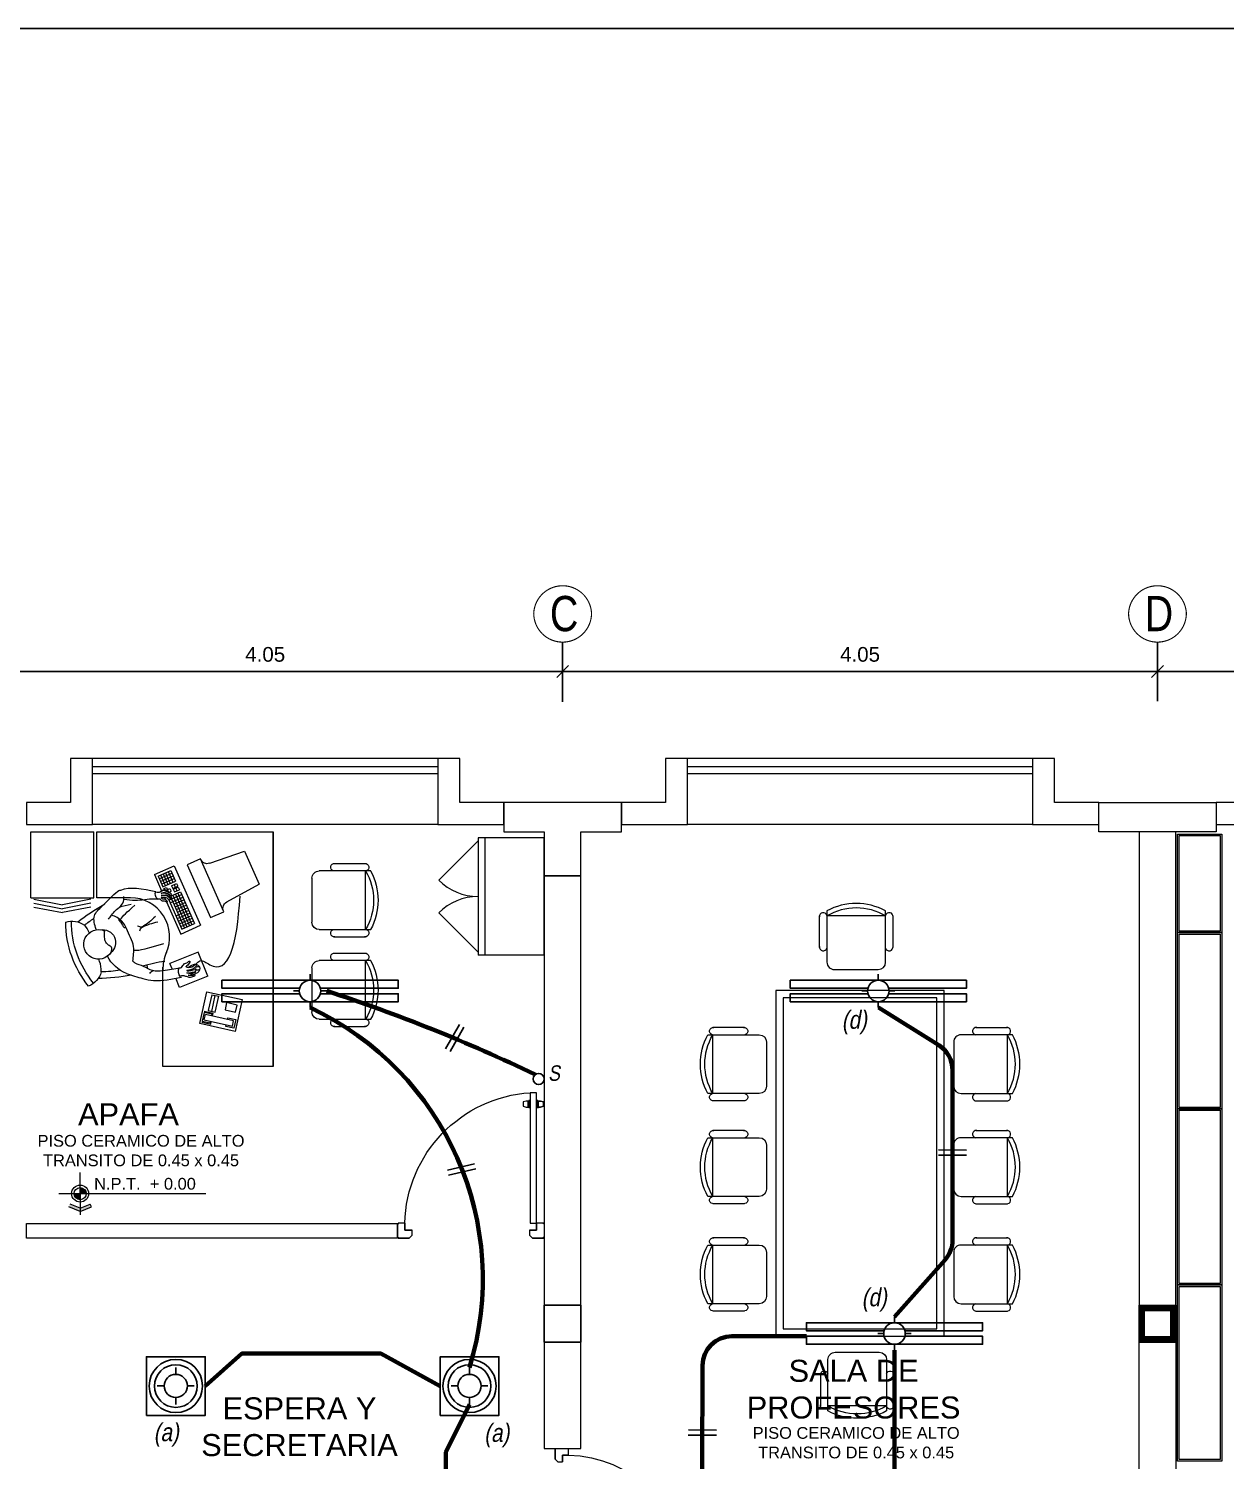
# Model space of a CAD drawing. Header units: millimetres. Extents: x 3354 to 3637, y 1117 to 1358.
# Drawn here: x 3383.42 to 3391.57, y 1188.1 to 1197.85 of the extents above; entities that cross this region are included whole.
import ezdxf

# ---------------------------------------------------------------- set-up
doc = ezdxf.new("R2010")
doc.units = ezdxf.units.MM
for name, color, linetype, lineweight in [('ACCESORIOS', 4, 'Continuous', 18), ('cables', 152, 'Continuous', 60), ('CASCO', 252, 'Continuous', 9)]:
    doc.layers.add(name, color=color, linetype=linetype, lineweight=lineweight)
doc.layers.add('Efec-muebles', color=7, linetype='Continuous', lineweight=13, true_color=0x85826f)
doc.layers.add('LUMINARIAS', color=2, linetype='Continuous')
doc.styles.add('1', font='arial.ttf')
doc.styles.add('BYE', font='ARIALN.TTF', dxfattribs={"oblique": 10, "height": 2})
doc.styles.get("Standard").update_dxf_attribs({"font": 'arial.ttf'})
doc.styles.add('style1', font='arial.ttf')
doc.styles.add('style2', font='arial.ttf')
doc.dimstyles.new('Esc  1  50', dxfattribs={"dimtxt": 0.1, "dimasz": 0.08, "dimexe": 0.2, "dimexo": 0.15, "dimgap": 0.065, "dimtad": 1, "dimzin": 4, "dimdsep": 46, "dimtxsty": 'Standard', "dimblk": 'OBLIQUE', "dimcen": 0.12, "dimdle": 0.15, "dimadec": 0, "dimazin": 0, "dimtfac": 1, "dimtix": 1, "dimtmove": 0, "dimatfit": 3, "dimldrblk": 'OBLIQUE', "dimfxl": 1, "dimarcsym": 0})

# ---------------------------------------------------------------- blocks, each defined once
blk = doc.blocks.new('SILLA1')
for p, q in [((-0.05, 0.2), (-0.4, 0.2)), ((-0.15, 0.25), (-0.3656, 0.25)), ((-0.3656, 0.2), (-0.3656, -0.2)), ((-0.05, 0.2), (-0.15, 0.2)), ((0, -0.15), (0, 0.15)), ((-0.4, -0.2), (-0.05, -0.2)), ((-0.15, -0.25), (-0.3656, -0.25))]:
    blk.add_line(p, q)
for centre, radius, start, end in [((-0.0264, 0), 0.4237, 151.83711, 208.16289), ((-0.0264, 0), 0.3937, 149.47325, 210.52675), ((-0.3622, 0.2246), 0.0256, 83.03087, 253.72604), ((-0.1534, 0.2246), 0.0256, 286.27396, 96.96913), ((-0.05, 0.15), 0.05, 0, 90), ((-0.05, -0.15), 0.05, 270, 0), ((-0.3622, -0.2246), 0.0256, 106.27396, 276.96913), ((-0.1534, -0.2246), 0.0256, 263.03087, 73.72604)]:
    blk.add_arc(centre, radius, start, end)
blk = doc.blocks.new('silla 01')
at = {"layer": 'Efec-muebles'}
for p, q in [((3688.6261, 1240.0128), (3688.6261, 1240.2284)), ((3688.6761, 1239.9128), (3688.6761, 1240.2628)), ((3688.6761, 1240.2284), (3689.0761, 1240.2284)), ((3689.0761, 1240.2628), (3689.0761, 1239.9128)), ((3689.1261, 1240.0128), (3689.1261, 1240.2284)), ((3688.6761, 1239.9128), (3688.6761, 1240.0128)), ((3689.0261, 1239.8628), (3688.7261, 1239.8628))]:
    blk.add_line(p, q, dxfattribs=at)
for centre, radius, start, end in [((3688.8761, 1239.8892), 0.4237, 61.83711, 118.16289), ((3688.8761, 1239.8892), 0.3937, 59.47325, 120.52675), ((3688.6516, 1240.225), 0.0256, 16.27396, 186.96913), ((3689.1007, 1240.225), 0.0256, 353.03087, 163.72604), ((3688.6516, 1240.0161), 0.0256, 173.03087, 343.72604), ((3689.1007, 1240.0161), 0.0256, 196.27396, 6.96913), ((3688.7261, 1239.9128), 0.05, 180, 270), ((3689.0261, 1239.9128), 0.05, 270, 0)]:
    blk.add_arc(centre, radius, start, end, dxfattribs=at)
blk = doc.blocks.new('ws')
at = {"layer": 'Efec-muebles'}
for p, q in [((-1204.5, 535.1), (-1204.5, 985.1)), ((-1204.5, 985.1), (-774.5, 985.1)), ((-774.5, 535.1), (-774.5, 985.1)), ((445.5, -614.9), (445.5, 985.1)), ((-49.1, 799.7), (-139.1, 760)), ((109.9, 439.6), (-49.1, 799.7)), ((13.6, 769.5), (250.8, 851.5)), ((250.8, 851.5), (350.2, 626.4)), ((-362.5, 692.9), (-227.5, 752.5)), ((-362.5, 692.9), (-314, 582.9)), ((-337.5, 682.5), (-251.9, 720.2)), ((-329.5, 664.4), (-244, 702.2)), ((-321.6, 646.4), (-236, 684.2)), ((-320.4, 690), (-288.6, 618)), ((-303.3, 697.6), (-271.5, 625.5)), ((-286.2, 705.1), (-254.4, 633.1)), ((-269, 712.7), (-237.2, 640.6)), ((-251.9, 720.2), (-220.1, 648.2)), ((-227.5, 752.5), (-48.6, 347.4)), ((-139.1, 760), (19.9, 399.8)), ((-337.5, 682.5), (-305.7, 610.4)), ((-313.6, 628.4), (-228.1, 666.2)), ((-305.7, 610.4), (-220.1, 648.2)), ((-298.1, 598), (-281, 605.6)), ((-298.1, 598), (-295, 591)), ((-282, 585.9), (-256.8, 597)), ((-281, 605.6), (-273.9, 589.5)), ((-273.9, 589.5), (-265.6, 570.9)), ((-256.8, 597), (-248.8, 579)), ((-245.9, 616.7), (-211.6, 631.8)), ((-245.9, 616.7), (-237.9, 598.7)), ((-237.9, 598.7), (-203.7, 613.8)), ((-234.6, 592.7), (-200.4, 607.8)), ((-234.6, 592.7), (-226.6, 574.6)), ((-228.8, 624.2), (-220.8, 606.2)), ((-226.6, 574.6), (-192.4, 589.7)), ((-217.5, 600.2), (-209.5, 582.2)), ((-211.6, 631.8), (-203.7, 613.8)), ((-200.4, 607.8), (-192.4, 589.7)), ((129.8, 506.3), (350.2, 626.4)), ((-1204.5, 535.1), (-774.5, 535.1)), ((-1182.9, 524.8), (-989.5, 486.9)), ((-1182.9, 498.2), (-989.5, 460.3)), ((-796, 524.8), (-989.5, 486.9)), ((-796, 498.2), (-989.5, 460.3)), ((-308, 569.3), (-306.3, 565.5)), ((-300.8, 553), (-299.8, 550.8)), ((-294.4, 538.6), (-286.8, 521.4)), ((-291.1, 582.3), (-291, 581.9)), ((-291.1, 582.3), (-291, 581.9)), ((-291, 581.9), (-290.6, 582.1)), ((-291, 581.9), (-290.6, 582.1)), ((-285.8, 570.1), (-283.5, 564.9)), ((-282, 564.4), (-276.5, 566.8)), ((-280.4, 506.9), (-183.6, 287.7)), ((-277.8, 552.1), (-275.9, 547.9)), ((-275.9, 547.9), (-272.2, 549.5)), ((-271.4, 576.8), (-271.5, 577.1)), ((-266.8, 539.1), (-261.3, 541.5)), ((-266.4, 571.3), (-248.8, 579)), ((-264.5, 521.6), (-175.9, 321)), ((-263.4, 519.1), (-177.8, 556.8)), ((-263.4, 519.1), (-261.6, 519.9)), ((-262.7, 553.7), (-258.8, 555.4)), ((-259.1, 556), (-258.8, 555.4)), ((-259.1, 556), (-258.8, 555.4)), ((-255.4, 501.1), (-169.9, 538.8)), ((-252.8, 545.3), (-185.8, 574.8)), ((-246.8, 527.8), (-158.8, 328.5)), ((-237.1, 552.2), (-141.7, 336.1)), ((-230.3, 490.6), (-161.9, 520.8)), ((-222.4, 472.6), (-154, 502.8)), ((-220, 559.7), (-124.6, 343.6)), ((-202.9, 567.3), (-107.5, 351.2)), ((-185.8, 574.8), (-90.4, 358.7)), ((-1182.9, 471.6), (-989.5, 433.7)), ((-796, 471.6), (-989.5, 433.7)), ((-215.7, 411), (-130.1, 448.8)), ((-214.4, 454.6), (-146, 484.8)), ((-207.7, 393), (-122.2, 430.8)), ((-206.5, 436.6), (-138.1, 466.8)), ((-199.8, 375), (-114.2, 412.8)), ((-191.8, 357), (-106.3, 394.8)), ((19.9, 399.8), (109.9, 439.6)), ((-183.8, 339), (-98.3, 376.7)), ((-183.6, 287.7), (-48.6, 347.4)), ((-175.9, 321), (-90.4, 358.7)), ((-65.4, 163.7), (-257.4, 87)), ((0, 0), (-65.4, 163.7)), ((-242.9, 50.4), (-257.4, 87)), ((0, 0), (-192, -76.7)), ((-192, -76.7), (-217.5, -12.9)), ((-54, -321.4), (-5.5, -105.3)), ((-5.5, -105.3), (234.6, -159.1)), ((27.8, -125.4), (3.6, -233.4)), ((27.6, -238.8), (51.8, -130.7)), ((27.8, -125.4), (75.8, -136.1)), ((51.6, -244.2), (75.8, -136.1)), ((129.1, -179.6), (118.4, -227.6)), ((201.2, -195.8), (129.1, -179.6)), ((234.6, -159.1), (186.1, -375.2)), ((-24.5, -246), (-37.9, -306.1)), ((29.6, -258.1), (-24.5, -246)), ((-23.2, -296.7), (-15.1, -260.7)), ((36.9, -253.5), (-23.1, -240)), ((176.9, -303.8), (-15.1, -260.7)), ((3.6, -233.4), (51.6, -244.2)), ((26.9, -270.2), (29.6, -258.1)), ((32.9, -271.5), (36.9, -253.5)), ((118.4, -227.6), (190.4, -243.8)), ((134.9, -294.4), (137.6, -282.4)), ((137.6, -282.4), (191.6, -294.5)), ((190.4, -243.8), (201.2, -195.8)), ((186.1, -375.2), (-54, -321.4)), ((-39.3, -312.1), (20.8, -325.5)), ((-37.9, -306.1), (16.1, -318.2)), ((-23.2, -296.7), (168.9, -339.8)), ((16.1, -318.2), (18.8, -306.2)), ((20.8, -325.5), (24.8, -307.5)), ((124.1, -342.4), (126.8, -330.4)), ((178.2, -354.5), (124.1, -342.4)), ((168.9, -339.8), (176.9, -303.8)), ((191.6, -294.5), (178.2, -354.5))]:
    blk.add_line(p, q, dxfattribs=at)
blk.add_lwpolyline([(-526.1, 535.1), (-754.5, 535.1), (-754.5, 985.1), (445.5, 985.1), (445.5, -614.9), (-304.5, -614.9), (-304.5, 61.3)], dxfattribs=at)
for centre, start, end in [((-526.1, 268), 335.32067, 90), ((-37.5, 52.1), 155.32067, 181.97491)]:
    blk.add_arc(centre, 267.1, start, end, dxfattribs=at)
at = {"layer": 'Efec-muebles', "extrusion": (0, 0, -1)}
for centre, major_axis, start_param, end_param in [((-2.5, 816), (-34.8, 34.8), 3.594349, 5.082004), ((-29.9, -714.5), (-976.2, 976.2), 0.118248, 0.27238), ((-224.3, -810.8), (-944.9, 944.9), 0.499491, 0.560838), ((-317.9, 558.1), (-27.6, 27.6), 4.538657, 6.000061), ((153.4, 463.1), (-34.8, 34.8), 5.082004, 6.569659), ((-29.9, -714.5), (-944.9, 944.9), 0.134396, 0.194827), ((-712.6, 763.2), (-356.2, 356.2), 3.140526, 3.370844), ((-922.8, 233.9), (-100.1, 100.1), 0.469121, 1.412689), ((-267.8, 373.5), (-681.5, 155.9), -0.906493, -0.232105), ((-267.8, 373.5), (-643.2, 146.9), -0.9139, -0.221799), ((-743.1, 217.1), (-71.2, 71.2), 2.905947, 7.480515), ((-716.3, 229.2), (-63.1, 63.1), 0.611857, 3.252384), ((-706.7, 307), (-3.19, 3.19), 1.818, 2.771985), ((-453, 378.6), (-30.9, 30.9), 3.782714, 4.502916), ((-418.6, 302), (-30.9, 30.9), 5.647914, 6.368117), ((-234.8, -121.6), (-356.2, 356.2), 0.351275, 0.575163), ((-452.3, 259.1), (-184.6, 184.6), 4.323725, 5.010285), ((-192.7, -719.4), (-585.9, 585.9), 0.476799, 0.664894), ((-862.2, 64.9), (-100.1, 100.1), 2.610757, 3.554325), ((-775.9, 1364.6), (-976.2, 976.2), 3.74069, 3.905198), ((-775.9, 1364.6), (-944.9, 944.9), 3.791329, 3.88905), ((-1107.2, -18.5), (-494.5, 494.5), 2.217761, 2.251642), ((-364.4, 5.3), (-23.6, 23.6), 5.91056, 7.025219), ((-148.5, 33.8), (-36.4, 36.4), 4.705455, 6.015849), ((-25.5, -98.2), (-135.5, 135.5), 0.187684, 0.400196), ((-85.5, 50.3), (-22.3, 22.3), 0.396124, 2.19757), ((-86.8, 50.1), (-23.1, 23.1), 2.19757, 3.722594)]:
    blk.add_ellipse(centre, major_axis=major_axis, ratio=1, start_param=start_param, end_param=end_param, dxfattribs=at)
at = {"layer": 'Efec-muebles'}
for points, knots in [([(-759.6, 319.1), (-769.6, 352.1), (-788.6, 415), (-693.5, 497.9), (-621.2, 579.1), (-597.6, 586.3), (-590.2, 586.6)], [0, 0, 0, 0, 9.532038, 18.207793, 35.745539, 38.266635, 38.266635, 38.266635, 38.266635]), ([(-343.3, 528.3), (-337.6, 528.8), (-324.6, 529.7), (-310.7, 510.3), (-292.8, 518.7), (-272.1, 499.4), (-275.8, 517.4), (-293.2, 525.4), (-309.6, 525.3), (-319.7, 538), (-301.4, 538.7), (-286.7, 539.1), (-272.5, 530.5), (-260.6, 516.8), (-252, 525.9), (-267.2, 540.3), (-284.3, 552), (-301.5, 550.7), (-324.7, 549.6), (-296.8, 553.7), (-282, 555.3), (-265.7, 546.4), (-255.5, 535.5), (-250.5, 528.4), (-241.7, 526.6), (-243.4, 537.5), (-252.7, 544.8), (-266.9, 558.5), (-287.6, 567.3), (-302.2, 568), (-322, 559), (-307.9, 570.8), (-293, 573.4), (-273, 566.2), (-260.8, 557.4), (-252.5, 550.7), (-243.6, 558.2), (-259.4, 567.7), (-270.9, 573.7), (-288.8, 581.7), (-305.3, 587.5), (-329.3, 566.4), (-297.8, 603.4), (-279.3, 584.8), (-266.2, 571.7)], [0, 0, 0, 0, 16.700622, 37.920393, 57.722967, 76.320525, 79.135347, 106.839111, 124.224527, 131.370165, 143.500478, 159.837634, 182.640574, 195.826271, 199.460263, 215.213782, 241.964373, 265.240295, 274.063876, 292.094699, 309.419403, 331.976076, 341.659584, 355.402924, 358.032611, 364.702259, 376.949542, 397.907312, 423.409386, 440.038955, 452.22354, 460.461452, 476.873029, 504.118942, 518.30264, 526.032023, 531.876082, 544.318011, 563.969266, 579.724081, 601.863171, 618.043065, 637.401737, 683.198014, 683.198014, 683.198014, 683.198014]), ([(-675.2, 388), (-661.4, 407.5), (-629.7, 452.4), (-566.2, 495.3), (-570.5, 536.1), (-571.4, 544.5)], [0, 0, 0, 0, 74.62432, 171.104527, 196.057214, 196.057214, 196.057214, 196.057214]), ([(-570.2, 526.3), (-544.5, 522.3), (-476.1, 511.8), (-399.4, 530.6), (-348.4, 526.7), (-340.4, 526.1)], [0, 0, 0, 0, 78.609055, 209.793155, 234.258253, 234.258253, 234.258253, 234.258253]), ([(-353.4, 574.5), (-346.7, 572.8), (-332.4, 569.4), (-320.4, 578), (-314.1, 582.6)], [0, 0, 0, 0, 20.047449, 42.706652, 42.706652, 42.706652, 42.706652]), ([(-80.1, 82.1), (-71.3, 92.1), (-45.1, 121.7), (134.1, -27.1), (199.1, 205.6), (220.7, 545.6)], [0, 0, 0, 0, 36.609328, 108.844432, 533.316066, 533.316066, 533.316066, 533.316066]), ([(-509.9, 102.3), (-505.2, 136.1), (-494.3, 214.6), (-544.6, 301.4), (-581.9, 387.9), (-628, 406), (-654.5, 416.3)], [0, 0, 0, 0, 101.502402, 235.19588, 296.265583, 378.705508, 378.705508, 378.705508, 378.705508]), ([(-657.3, 164.5), (-653.6, 177.5), (-647.4, 199.8), (-681.4, 212.6), (-700.3, 239.3), (-702.3, 273.4), (-702.5, 294.8), (-702.5, 305.2)], [0, 0, 0, 0, 34.755742, 59.439707, 96.046127, 129.633892, 161.451848, 161.451848, 161.451848, 161.451848]), ([(-558.6, 335), (-561, 332.2), (-566, 326.4), (-576.6, 342.9), (-583.7, 361.8), (-596.7, 375.9), (-608.9, 386), (-600.6, 388.2), (-599.4, 389.8)], [0, 0, 0, 0, 0.907883, 1.888659, 4.559648, 7.759809, 7.93185, 8.726749, 8.726749, 8.726749, 8.726749]), ([(-725.2, 29.2), (-726.4, 53.9), (-728, 84.4), (-739.5, 111.3), (-742, 116.4)], [0, 0, 0, 0, 73.446903, 91.035608, 91.035608, 91.035608, 91.035608]), ([(-187.9, 56.4), (-226.1, 49.5), (-287.4, 38.6), (-376.4, 29.8), (-432.9, 70.5), (-483.3, 80.7), (-504.7, 98.1), (-509.9, 102.3)], [0, 0, 0, 0, 119.87096, 191.861065, 260.381088, 323.708303, 343.835111, 343.835111, 343.835111, 343.835111]), ([(-194.3, 57.3), (-188.3, 57.7), (-171.6, 58.9), (-166.4, 90.2), (-139.7, 90), (-130.2, 100.1), (-119.9, 108.3), (-122.7, 82), (-149, 68.4), (-147.5, 65.9), (-147.5, 65.8)], [0, 0, 0, 0, 1.687089, 4.6981, 7.451794, 8.411156, 9.17122, 11.821349, 13.948748, 13.987353, 13.987353, 13.987353, 13.987353]), ([(-553.2, 18.3), (-515.9, 6.5), (-455.5, -12.7), (-330.7, -40.8), (-242.5, -16.6), (-179.7, -5.9), (-179.3, -5.8)], [0, 0, 0, 0, 119.516883, 193.343108, 386.181835, 387.538205, 387.538205, 387.538205, 387.538205]), ([(-189.2, 2.3), (-180.1, 3.9), (-163.2, 6.9), (-140, -3), (-113.7, -8.7), (-96.7, -0.9), (-87.3, 3.7)], [0, 0, 0, 0, 2.730578, 5.114298, 7.557098, 10.646471, 10.646471, 10.646471, 10.646471]), ([(-87.3, 3.6), (-85.8, 6), (-79.9, 14.9), (-103.2, 4.9), (-114.6, 3.9), (-124.2, 5.1), (-141.6, 8.9), (-120.5, 7.8), (-108.1, 10.5), (-97.8, 13.1), (-78.5, 18.3), (-87.2, 27.7), (-103.4, 18.6), (-116.7, 14), (-149.8, 24.5), (-126.5, 21.6), (-117.3, 25), (-107.4, 25.3), (-96.6, 30.3), (-81.2, 28.4), (-75, 53), (-92.8, 41.9), (-106, 38.7), (-123.3, 37.7), (-134.8, 32.6), (-143.8, 40.9), (-132.4, 43.4), (-122.7, 44.1), (-108.7, 49.5), (-96, 52.7), (-86.5, 60.7), (-76.4, 66.2), (-74.8, 84.4), (-85, 79.7), (-90.4, 74.5), (-100, 64.6), (-115.7, 59.6), (-130.7, 60.4), (-139.9, 60.1), (-145.3, 62.8), (-146.8, 64.8), (-147.5, 65.8)], [0, 0, 0, 0, 6.913967, 26.029914, 40.675979, 47.856479, 58.289149, 74.51565, 80.190005, 100.255294, 113.400614, 119.45105, 128.931189, 162.12651, 176.691692, 193.290563, 201.061221, 210.02571, 222.031386, 237.156517, 252.988651, 262.758372, 282.947926, 300.570827, 313.914455, 319.843629, 325.254365, 339.290927, 355.257052, 368.61342, 379.169511, 392.262338, 405.23833, 411.573753, 418.805892, 429.81623, 452.549483, 465.855597, 476.071542, 479.897257, 483.622837, 483.622837, 483.622837, 483.622837]), ([(-82.9, 47.8), (-86.2, 50.7), (-89.3, 55.1), (-89.2, 58.2), (-89.1, 58.7)], [29.422592, 29.422592, 29.422592, 29.422592, 41.195612, 43.731007, 43.731007, 43.731007, 43.731007]), ([(-54.4, 45.5), (-62, 43.1), (-69.9, 40.5), (-77.5, 44.2), (-77.8, 44.3)], [0, 0, 0, 0, 23.174243, 23.852783, 23.852783, 23.852783, 23.852783])]:
    blk.add_open_spline(points, degree=3, knots=knots, dxfattribs=at)
for points in [[(-590.2, 586.6), (-532.8, 615.2), (-442.5, 596.1), (-352.2, 576.9)], [(-595.3, 387.6), (-574.3, 412.3), (-553.5, 433.5), (-495.7, 484.7)], [(-839.7, 348.5), (-827, 331.4), (-814.4, 314.3), (-805.9, 295.8)], [(-503.6, 177.5), (-477.9, 175.3), (-454.9, 175.1), (-299.6, 223.7)], [(-84.3, 63), (-78.6, 65.3), (-68.6, 66), (-58.6, 66.6)]]:
    blk.add_open_spline(points, degree=3, dxfattribs=at)
blk = doc.blocks.new('cab')
at = {"layer": 'Efec-muebles'}
for p, q in [((-450, 0), (-450, -800)), ((0, 0), (-450, 0)), ((-403.6, 0), (-403.6, -800)), ((0, -800), (0, 0)), ((-450, -20), (-718.7, -288.7)), ((-450, -780), (-718.7, -511.3)), ((0, -800), (-450, -800)), ((0, -800), (-450, -800))]:
    blk.add_line(p, q, dxfattribs=at)
for centre, start, end in [((-450, -20), 225, 270), ((-450, -780), 90, 135)]:
    blk.add_arc(centre, 380, start, end, dxfattribs=at)
blk = doc.blocks.new('_Oblique')
at = {"color": 0, "linetype": 'ByBlock', "lineweight": -2}
blk.add_line((-0.5, -0.5), (0.5, 0.5), dxfattribs=at)
blk = doc.blocks.new('*D286')
at = {"layer": 'CASCO', "color": 0, "lineweight": -2, "transparency": 16777216}
for p, q in [((3360.3863, 1272.6032), (3360.3863, 1273.0099)), ((3364.4363, 1272.6032), (3364.4363, 1273.0099)), ((3360.2363, 1272.8099), (3364.5863, 1272.8099))]:
    blk.add_line(p, q, dxfattribs=at)
at = {"layer": 'Defpoints', "color": 0, "transparency": 16777216}
for p in [(3364.4363, 1272.8099), (3360.3863, 1272.4532), (3364.4363, 1272.4532)]:
    blk.add_point(p, dxfattribs=at)
at = {"layer": 'CASCO', "color": 0, "lineweight": -2, "transparency": 16777216, "xscale": 0.08, "yscale": 0.08, "zscale": 0.08, "rotation": 180}
blk.add_blockref('_Oblique', (3360.3863, 1272.8099), dxfattribs=at)
at = {"layer": 'CASCO', "color": 0, "lineweight": -2, "transparency": 16777216, "xscale": 0.08, "yscale": 0.08, "zscale": 0.08}
blk.add_blockref('_Oblique', (3364.4363, 1272.8099), dxfattribs=at)
at = {"layer": 'CASCO', "color": 0, "transparency": 16777216, "insert": (3362.4113, 1272.9259), "char_height": 0.1, "attachment_point": 5}
blk.add_mtext('4.05', dxfattribs=at)
blk = doc.blocks.new('*D287')
at = {"layer": 'CASCO', "color": 0, "lineweight": -2, "transparency": 16777216}
for p, q in [((3364.4363, 1272.6032), (3364.4363, 1273.0099)), ((3368.4863, 1272.6077), (3368.4863, 1273.0099)), ((3364.2863, 1272.8099), (3368.6363, 1272.8099))]:
    blk.add_line(p, q, dxfattribs=at)
at = {"layer": 'Defpoints', "color": 0, "transparency": 16777216}
for p in [(3368.4863, 1272.8099), (3364.4363, 1272.4532), (3368.4863, 1272.4577)]:
    blk.add_point(p, dxfattribs=at)
at = {"layer": 'CASCO', "color": 0, "lineweight": -2, "transparency": 16777216, "xscale": 0.08, "yscale": 0.08, "zscale": 0.08, "rotation": 180}
blk.add_blockref('_Oblique', (3364.4363, 1272.8099), dxfattribs=at)
at = {"layer": 'CASCO', "color": 0, "lineweight": -2, "transparency": 16777216, "xscale": 0.08, "yscale": 0.08, "zscale": 0.08}
blk.add_blockref('_Oblique', (3368.4863, 1272.8099), dxfattribs=at)
at = {"layer": 'CASCO', "color": 0, "transparency": 16777216, "insert": (3366.4613, 1272.9259), "char_height": 0.1, "attachment_point": 5}
blk.add_mtext('4.05', dxfattribs=at)
blk = doc.blocks.new('*D288')
at = {"layer": 'CASCO', "color": 0, "lineweight": -2, "transparency": 16777216}
for p, q in [((3368.4863, 1272.6077), (3368.4863, 1273.0099)), ((3372.5363, 1272.6032), (3372.5363, 1273.0099)), ((3368.3363, 1272.8099), (3372.6863, 1272.8099))]:
    blk.add_line(p, q, dxfattribs=at)
at = {"layer": 'Defpoints', "color": 0, "transparency": 16777216}
for p in [(3372.5363, 1272.8099), (3368.4863, 1272.4577), (3372.5363, 1272.4532)]:
    blk.add_point(p, dxfattribs=at)
at = {"layer": 'CASCO', "color": 0, "lineweight": -2, "transparency": 16777216, "xscale": 0.08, "yscale": 0.08, "zscale": 0.08, "rotation": 180}
blk.add_blockref('_Oblique', (3368.4863, 1272.8099), dxfattribs=at)
at = {"layer": 'CASCO', "color": 0, "lineweight": -2, "transparency": 16777216, "xscale": 0.08, "yscale": 0.08, "zscale": 0.08}
blk.add_blockref('_Oblique', (3372.5363, 1272.8099), dxfattribs=at)
at = {"layer": 'CASCO', "color": 0, "transparency": 16777216, "insert": (3370.5113, 1272.9259), "char_height": 0.1, "attachment_point": 5}
blk.add_mtext('4.05', dxfattribs=at)
blk = doc.blocks.new('cgytutytry')
at = {"layer": 'CASCO'}
for p, q in [((-4.4816, 891.1751), (-4.4866, 891.1751)), ((-4.4866, 891.1751), (-4.4866, 891.0996)), ((-4.4866, 891.0996), (-4.4866, 891.1751)), ((-4.4866, 891.1751), (-4.4816, 891.1751)), ((-4.4665, 891.0795), (-4.4866, 891.0996)), ((-4.4665, 891.0795), (-4.4866, 891.0996)), ((-4.4816, 891.1802), (-4.4816, 891.1751)), ((-4.391, 891.1802), (-4.4816, 891.1802)), ((-4.4816, 891.1751), (-4.4816, 891.1802)), ((-4.386, 891.1265), (-4.4325, 891.1265)), ((-4.4325, 891.1265), (-4.4325, 891.0795)), ((-4.391, 891.1802), (-4.391, 891.1751)), ((-4.391, 891.1802), (-4.391, 891.1751)), ((-4.386, 891.1751), (-4.391, 891.1751)), ((-4.391, 891.1751), (-4.386, 891.1751)), ((-4.386, 891.1751), (-4.386, 891.1265)), ((-4.386, 891.1751), (-4.386, 891.1265)), ((-4.386, 891.0851), (-4.386, 891.1265)), ((-4.386, 891.1265), (-3.4968, 891.1265)), ((-3.5981, 891.132), (-3.5981, 891.1405)), ((-3.5981, 891.1405), (-3.5942, 891.1405)), ((-3.5495, 891.132), (-3.5981, 891.132)), ((-3.5942, 891.155), (-3.5892, 891.1752)), ((-3.5942, 891.1405), (-3.5942, 891.155)), ((-3.5892, 891.1752), (-3.5592, 891.1752)), ((-3.5592, 891.1752), (-3.5541, 891.155)), ((-3.5541, 891.155), (-3.5541, 891.1366)), ((-3.5541, 891.1366), (-3.5495, 891.1366)), ((-3.5495, 891.1366), (-3.5495, 891.132)), ((-3.4968, 891.1265), (-3.4968, 891.0851)), ((-4.4325, 891.0795), (-4.4665, 891.0795)), ((-4.4325, 891.0795), (-4.4665, 891.0795)), ((-3.4968, 891.0851), (-4.386, 891.0851)), ((-3.5981, 891.075), (-3.5981, 891.0797)), ((-3.5981, 891.0797), (-3.5495, 891.0797)), ((-3.5942, 891.075), (-3.5981, 891.075)), ((-3.5942, 891.0567), (-3.5942, 891.075)), ((-3.5892, 891.0365), (-3.5942, 891.0567)), ((-3.5592, 891.0365), (-3.5892, 891.0365)), ((-3.5541, 891.0567), (-3.5592, 891.0365)), ((-3.5495, 891.075), (-3.5541, 891.075)), ((-3.5541, 891.075), (-3.5541, 891.0567)), ((-3.5495, 891.0797), (-3.5495, 891.075)), ((-4.4668, 890.2808), (-4.4869, 890.2607)), ((-4.4869, 890.2607), (-4.4668, 890.2808)), ((-4.4869, 890.2607), (-4.4869, 890.1852)), ((-4.4869, 890.1852), (-4.4869, 890.2607)), ((-4.4668, 890.2808), (-4.4328, 890.2808)), ((-4.4668, 890.2808), (-4.4328, 890.2808)), ((-4.4328, 890.2808), (-4.4328, 890.2308)), ((-4.4328, 890.2308), (-4.3862, 890.2308)), ((-4.3862, 890.2308), (-4.3862, 890.1852)), ((-4.3862, 890.2308), (-4.3862, 890.1852)), ((-4.4869, 890.1852), (-4.4819, 890.1852)), ((-4.4819, 890.1852), (-4.4869, 890.1852)), ((-4.4819, 890.1852), (-4.4819, 890.1802)), ((-4.4819, 890.1802), (-4.4819, 890.1852)), ((-4.4819, 890.1802), (-4.3913, 890.1802)), ((-4.3913, 890.1852), (-4.3862, 890.1852)), ((-4.3913, 890.1852), (-4.3913, 890.1802)), ((-4.3862, 890.1852), (-4.3913, 890.1852)), ((-4.3913, 890.1852), (-4.3913, 890.1802))]:
    blk.add_line(p, q, dxfattribs=at)
for points in [[(-4.4325, 891.0795), (-4.4325, 891.1265), (-4.386, 891.1265)], [(-4.3862, 890.2308), (-4.4328, 890.2308), (-4.4328, 890.2808)]]:
    blk.add_lwpolyline(points, dxfattribs=at)
for points in [[(-3.4968, 891.1265), (-3.4968, 891.0851), (-4.386, 891.0851), (-4.386, 891.1265)], [(-3.5495, 891.132), (-3.5495, 891.1366), (-3.5981, 891.1366), (-3.5981, 891.132)], [(-3.5541, 891.1405), (-3.5541, 891.155), (-3.5592, 891.1752), (-3.5892, 891.1752), (-3.5942, 891.155), (-3.5942, 891.1405)], [(-3.5495, 891.0797), (-3.5495, 891.075), (-3.5981, 891.075), (-3.5981, 891.0797)], [(-3.5541, 891.0712), (-3.5541, 891.0567), (-3.5592, 891.0365), (-3.5892, 891.0365), (-3.5942, 891.0567), (-3.5942, 891.0712)]]:
    blk.add_lwpolyline(points, close=True, dxfattribs=at)
blk.add_arc((-4.4075, 891.1431), 0.9125, 271.33619, 356.35898, dxfattribs=at)
blk = doc.blocks.new('dtyrdyt')
at = {"layer": 'CASCO'}
h = blk.add_hatch(color=256, dxfattribs=at)
h.paths.add_polyline_path([(850.1257, 424.9391), (850.167, 424.9391, 0.414214), (850.1257, 424.9804)])
h.paths.add_polyline_path([(850.1257, 424.8978), (850.1257, 424.9391), (850.0844, 424.9391, 0.414214)])
blk.add_hatch(color=256, dxfattribs=at).paths.add_polyline_path([(850.1257, 424.839), (850.057, 424.8675), (850.0494, 424.8491), (850.1257, 424.8176), (850.202, 424.8491), (850.1944, 424.8675)])
for p, q in [((850.1257, 424.9391), (850.1257, 425.0839)), ((849.9811, 424.9391), (850.9807, 424.9391)), ((850.1257, 424.9391), (850.1257, 424.7945)), ((850.1257, 424.8176), (850.0494, 424.8491)), ((850.1257, 424.839), (850.057, 424.8675)), ((850.1257, 424.839), (850.1944, 424.8675)), ((850.1257, 424.8176), (850.202, 424.8491)), ((850.202, 424.8491), (850.1944, 424.8675))]:
    blk.add_line(p, q, dxfattribs=at)
for radius in [0.0578, 0.0413]:
    blk.add_circle((850.1257, 424.9391), radius, dxfattribs=at)
blk = doc.blocks.new('FLUORESCENTE CIRCULAR 1x32W')
at = {"layer": 'LUMINARIAS'}
for p, q in [((1338.2108, 550.5744), (1338.2108, 550.6095)), ((1338.1516, 550.5152), (1338.1165, 550.5152)), ((1338.27, 550.5152), (1338.3051, 550.5152)), ((1338.2108, 550.456), (1338.2108, 550.4209))]:
    blk.add_line(p, q, dxfattribs=at)
blk.add_lwpolyline([(1338.0603, 550.6647), (1338.3603, 550.6647), (1338.3603, 550.3647), (1338.0603, 550.3647)], close=True, dxfattribs=at)
for centre, radius in [((1338.2103, 550.5147), 0.136), ((1338.2103, 550.5147), 0.1091), ((1338.2108, 550.5152), 0.0592)]:
    blk.add_circle(centre, radius, dxfattribs=at)
blk = doc.blocks.new('fluorecescente')
at = {"color": 2}
for p, q in [((1779.4185, 727.3349), (1779.4185, 727.3747)), ((1779.3452, 727.2615), (1779.3053, 727.2615)), ((1779.4918, 727.2615), (1779.5316, 727.2615)), ((1779.4185, 727.1882), (1779.4185, 727.1484))]:
    blk.add_line(p, q, dxfattribs=at)
for points in [[(1779.3476, 727.2802), (1778.8185, 727.2802), (1778.8185, 727.3349), (1780.0185, 727.3349), (1780.0185, 727.2802), (1779.4894, 727.2802)], [(1779.3476, 727.2428), (1778.8185, 727.2428), (1778.8185, 727.1882), (1780.0185, 727.1882), (1780.0185, 727.2428), (1779.4894, 727.2428)]]:
    blk.add_lwpolyline(points, dxfattribs=at)
blk.add_circle((1779.4185, 727.2615), 0.0733, dxfattribs=at)
blk = doc.blocks.new('1PIDS')
at = {"layer": 'CASCO', "lineweight": 0}
for p, q in [((3363.5863, 1272.2169), (3361.2363, 1272.2169)), ((3367.6363, 1272.2169), (3365.2863, 1272.2169)), ((3363.5863, 1271.7669), (3361.2363, 1271.7669)), ((3367.6363, 1271.7669), (3365.2863, 1271.7669))]:
    blk.add_line(p, q, dxfattribs=at)
at = {"layer": 'CASCO'}
for p, q in [((3364.3113, 1268.4919), (3364.5613, 1268.4919)), ((3364.3113, 1268.2419), (3364.5613, 1268.2419))]:
    blk.add_line(p, q, dxfattribs=at)
at = {"layer": 'CASCO', "ltscale": 2, "const_width": 0.0076}
for points in [[(3364.6331, 1273.2067, 0.951688), (3364.2394, 1273.2067, 1)], [(3368.6831, 1273.2067, 0.951688), (3368.2894, 1273.2067, 1)]]:
    blk.add_lwpolyline(points, format="xyb", close=True, dxfattribs=at)
at = {"layer": 'CASCO', "ltscale": 2}
for points in [[(3361.2363, 1272.2169), (3361.0863, 1272.2169), (3361.0863, 1271.9169), (3360.7863, 1271.9169), (3360.7863, 1271.7669), (3361.2363, 1271.7669)], [(3364.0363, 1271.9169), (3363.7363, 1271.9169), (3363.7363, 1272.2169), (3363.5863, 1272.2169), (3363.5863, 1271.7669), (3364.0363, 1271.7669)], [(3365.2863, 1272.2169), (3365.1363, 1272.2169), (3365.1363, 1271.9169), (3364.8363, 1271.9169), (3364.8363, 1271.7669), (3365.2863, 1271.7669)], [(3369.3363, 1272.2169), (3369.1863, 1272.2169), (3369.1863, 1271.9169), (3368.8863, 1271.9169), (3368.8863, 1271.7669), (3369.3363, 1271.7669)], [(3368.3613, 1268.4919), (3368.6113, 1268.4919), (3368.6113, 1271.7169), (3368.3613, 1271.7169)], [(3364.5613, 1271.4169), (3364.3113, 1271.4169), (3364.3113, 1268.4919), (3364.5613, 1268.4919)], [(3364.5613, 1268.2419), (3364.3113, 1268.2419), (3364.3113, 1267.5169), (3364.5613, 1267.5169)]]:
    blk.add_lwpolyline(points, close=True, dxfattribs=at)
for points in [[(3367.7863, 1271.7669), (3368.0863, 1271.7669), (3368.0863, 1271.9169), (3367.7863, 1271.9169), (3367.7863, 1272.2169), (3367.6363, 1272.2169), (3367.6363, 1271.7669), (3367.6363, 1271.7669), (3367.7863, 1271.7669), (3367.7863, 1271.7669)], [(3368.4613, 1265.4669), (3368.4613, 1266.4669), (3368.4613, 1266.4669), (3366.5363, 1266.4669), (3366.5363, 1266.6169), (3368.3613, 1266.6169), (3368.3613, 1268.2419), (3368.6113, 1268.2419), (3368.6113, 1265.0169), (3368.6113, 1265.0169), (3368.4613, 1265.0169), (3368.4613, 1265.3169), (3368.3613, 1265.3169), (3368.3613, 1265.4669), (3368.4613, 1265.4669)]]:
    blk.add_lwpolyline(points, dxfattribs=at)
at = {"layer": 'CASCO'}
for points in [[(3361.2363, 1272.1634), (3363.5863, 1272.1634), (3363.5863, 1272.1134), (3361.2363, 1272.1134), (3361.2363, 1272.1634)], [(3365.2863, 1272.1634), (3367.6363, 1272.1634), (3367.6363, 1272.1134), (3365.2863, 1272.1134), (3365.2863, 1272.1634)], [(3368.0863, 1271.7169), (3368.0863, 1271.9169), (3368.8863, 1271.9169), (3368.8863, 1271.7169), (3368.0863, 1271.7169)], [(3363.3113, 1268.9491), (3360.7863, 1268.9491), (3360.7863, 1269.0491), (3363.3113, 1269.0491), (3363.3113, 1268.9491)]]:
    blk.add_lwpolyline(points, dxfattribs=at)
for points in [[(3364.0363, 1271.7169), (3364.3113, 1271.7169), (3364.3113, 1271.4169), (3364.5613, 1271.4169), (3364.5613, 1271.7169), (3364.8363, 1271.7169), (3364.8363, 1271.9169), (3364.8363, 1271.9169), (3364.0363, 1271.9169), (3364.0363, 1271.9169)], [(3364.3113, 1268.4919), (3364.3113, 1268.2419), (3364.5613, 1268.2419), (3364.5613, 1268.4919)], [(3364.5613, 1268.4919), (3364.5613, 1268.2419), (3364.3113, 1268.2419), (3364.3113, 1268.4919)], [(3368.6113, 1268.4919), (3368.6113, 1268.2419), (3368.3613, 1268.2419), (3368.3613, 1268.4919)]]:
    blk.add_lwpolyline(points, close=True, dxfattribs=at)
at = {"layer": 'CASCO', "const_width": 0.04}
blk.add_lwpolyline([(3368.5913, 1268.4719), (3368.5913, 1268.2619), (3368.3813, 1268.2619), (3368.3813, 1268.4719)], close=True, dxfattribs=at)
at = {"layer": 'CASCO', "lineweight": 13, "xscale": -1, "rotation": 270}
blk.add_blockref('cgytutytry', (2473.1311, 1273.437), dxfattribs=at)
at = {"layer": 'CASCO'}
blk.add_blockref('dtyrdyt', (2511.0256, 844.3137), dxfattribs=at)
at = {"layer": 'CASCO', "lineweight": 13, "xscale": -0.8999999647174634, "yscale": 0.8999999647174634, "zscale": 0.8999999647174634, "rotation": 180}
blk.add_blockref('cgytutytry', (3368.4247, 2068.679), dxfattribs=at)
at = {"layer": 'CASCO', "style": 'style1', "width": 0.8}
for s, p in [('C', (3364.3496, 1273.0845)), ('D', (3368.3996, 1273.0845))]:
    blk.add_text(s, height=0.24, dxfattribs=at).set_placement(p)
at = {"layer": 'CASCO', "style": '1'}
blk.add_text('N.P.T.  + 0.00', height=0.08, dxfattribs=at).set_placement((3361.2466, 1269.2799))
at = {"layer": 'CASCO'}
for s, insert, char_height, width, attachment_point, style in [('\\A1;APAFA', (3361.4805, 1269.7936), 0.15, 4.616591, 5, 'style2'), ('PISO CERAMICO DE ALTO\\PTRANSITO DE 0.45 x 0.45', (3361.5658, 1269.4383), 0.079978, 2.09636, 8, '1'), ('\\A1;SALA DE  \\PPROFESORES', (3366.4172, 1267.9197), 0.15, 4.616591, 5, 'style2'), ('\\A1;ESPERA Y \\PSECRETARIA', (3362.6447, 1267.6637), 0.15, 4.616591, 5, 'style2'), ('PISO CERAMICO DE ALTO\\PTRANSITO DE 0.45 x 0.45', (3366.4348, 1267.4482), 0.079978, 2.09636, 8, '1')]:
    blk.add_mtext(s, dxfattribs=dict(at, insert=insert, char_height=char_height, width=width, attachment_point=attachment_point, style=style))
for base, p1, p2, picture, middle in [((3364.4363, 1272.8099), (3360.3863, 1272.4532), (3364.4363, 1272.4532), '*D286', (3362.4113, 1272.9259)), ((3368.4863, 1272.8099), (3364.4363, 1272.4532), (3368.4863, 1272.4577), '*D287', (3366.4613, 1272.9259)), ((3372.5363, 1272.8099), (3368.4863, 1272.4577), (3372.5363, 1272.4532), '*D288', (3370.5113, 1272.9259))]:
    dim = blk.add_linear_dim(base=base, p1=p1, p2=p2, dimstyle='Esc  1  50', dxfattribs=at)
    dim.commit()
    dim.dimension.update_dxf_attribs({"geometry": picture, "text_midpoint": middle})

msp = doc.modelspace()

# ---------------------------------------------------------------- linework, layer by layer
at = {"ltscale": 0.5}
for p, q in [((3386.3521, 1191.0682), (3386.2568, 1190.9028)), ((3386.3825, 1191.0499), (3386.2873, 1190.8845)), ((3389.6131, 1190.1791), (3389.8039, 1190.1784)), ((3389.6139, 1190.2146), (3389.8048, 1190.2139)), ((3386.455, 1190.1207), (3386.2693, 1190.0766)), ((3386.4626, 1190.086), (3386.2768, 1190.0419)), ((3387.9106, 1188.3072), (3388.1015, 1188.3065)), ((3387.9098, 1188.2717), (3388.1007, 1188.271))]:
    msp.add_line(p, q, dxfattribs=at)
at = {"ltscale": 2}
msp.add_lwpolyline([(3353.9894, 1197.8534), (3406.9819, 1197.8534), (3406.9819, 1161.7493), (3353.9894, 1161.7493)], close=True, dxfattribs=at)
at = {"color": 7, "linetype": 'Continuous', "ltscale": 0.25}
msp.add_circle((3386.891, 1190.6979), 0.038, dxfattribs=at)
at = {"layer": 'cables'}
for points in [[(3389.2036, 1191.1845), (3389.6145, 1190.9278, -0.258655), (3389.7085, 1190.7582), (3389.7085, 1189.5993, -0.182893), (3389.6584, 1189.4669), (3389.3137, 1189.0766)], [(3388.7137, 1188.9448), (3388.2071, 1188.9448, 0.413089), (3388.0071, 1188.7456), (3388.0017, 1187.357)], [(3389.3137, 1188.8504), (3389.3137, 1187.8932, 0.414214), (3389.5137, 1187.6932), (3389.7874, 1187.6932, -0.414214), (3389.9874, 1187.4932), (3389.9874, 1186.5822)], [(3386.4199, 1188.481), (3386.2596, 1188.1551), (3386.2596, 1187.6143, 0.087542), (3386.2716, 1187.5459), (3386.4205, 1187.1372)]]:
    msp.add_lwpolyline(points, format="xyb", dxfattribs=at)
msp.add_lwpolyline([(3384.6206, 1188.6061), (3384.8698, 1188.8268), (3385.8166, 1188.8268), (3386.2205, 1188.6061)], dxfattribs=at)
for centre, radius, start, end in [((3381.8484, 1180.2766), 11.5939, 64.34802, 71.91446), ((3384.4672, 1189.3343), 2.0433, 342.86925, 64.88656)]:
    msp.add_arc(centre, radius, start, end, dxfattribs=at)
at = {"layer": 'Efec-muebles'}
for p, q in [((3389.6525, 1191.3007), (3388.5056, 1191.3007)), ((3388.5056, 1191.3007), (3388.5056, 1188.9447)), ((3389.6025, 1191.2507), (3388.5556, 1191.2507)), ((3388.5556, 1191.2507), (3388.5556, 1188.9947)), ((3389.6025, 1188.9947), (3389.6025, 1191.2507)), ((3389.6525, 1188.9447), (3389.6525, 1191.3007)), ((3388.5556, 1188.9947), (3389.6025, 1188.9947)), ((3388.5056, 1188.9447), (3389.6525, 1188.9447))]:
    msp.add_line(p, q, dxfattribs=at)
for points in [[(3391.2413, 1192.3656), (3391.5413, 1192.3656), (3391.5413, 1191.6947), (3391.2413, 1191.6947)], [(3391.2513, 1192.3556), (3391.5313, 1192.3556), (3391.5313, 1191.7047), (3391.2513, 1191.7047)], [(3391.2413, 1191.6947), (3391.5413, 1191.6947), (3391.5413, 1190.4947), (3391.2413, 1190.4947)], [(3391.2513, 1191.6847), (3391.5313, 1191.6847), (3391.5313, 1190.5047), (3391.2513, 1190.5047)], [(3391.2413, 1190.4947), (3391.5413, 1190.4947), (3391.5413, 1189.2947), (3391.2413, 1189.2947)], [(3391.2513, 1190.4847), (3391.5313, 1190.4847), (3391.5313, 1189.3047), (3391.2513, 1189.3047)], [(3391.2413, 1189.2947), (3391.5413, 1189.2947), (3391.5413, 1188.0947), (3391.2413, 1188.0947)], [(3391.2513, 1189.2847), (3391.5313, 1189.2847), (3391.5313, 1188.1047), (3391.2513, 1188.1047)]]:
    msp.add_lwpolyline(points, close=True, dxfattribs=at)

# ---------------------------------------------------------------- block references
msp.add_blockref('1PIDS', (22.6178, -79.336))
at = {"rotation": 180}
for p in [(5164.7529, 1918.5592), (5168.622, 1918.5592), (5168.7321, 1916.2251)]:
    msp.add_blockref('fluorecescente', p, dxfattribs=at)
at = {"layer": 'Efec-muebles', "xscale": 0.001, "yscale": 0.001, "zscale": 0.001}
for name, p in [('ws', (3384.6374, 1191.3975)), ('cab', (3386.929, 1192.3409))]:
    msp.add_blockref(name, p, dxfattribs=at)
at = {"layer": 'Efec-muebles', "xscale": -1}
for name, p, rotation in [('silla 01', (2145.4843, -2496.9606), 269.9999999994789), ('silla 01', (2145.4843, -2497.5716), 269.9999999994789), ('SILLA1', (3388.4424, 1190.799), 180), ('SILLA1', (3388.4424, 1190.0978), 180), ('SILLA1', (3388.4424, 1189.3666), 180), ('SILLA1', (3389.0599, 1188.8363), 270)]:
    msp.add_blockref(name, p, dxfattribs=dict(at, rotation=rotation))
at = {"layer": 'Efec-muebles'}
for p, rotation in [((3389.0534, 1191.4433), 270), ((3389.7167, 1190.799), 180), ((3389.7167, 1190.0978), 180), ((3389.7167, 1189.3666), 180)]:
    msp.add_blockref('SILLA1', p, dxfattribs=dict(at, rotation=rotation))
at = {"layer": 'LUMINARIAS', "xscale": 1.33333333333303, "yscale": 1.33333333333303, "zscale": 1.33333333333303, "rotation": 90.00000000000001}
for p in [(4118.4403, -595.6743), (4120.4401, -595.6743)]:
    msp.add_blockref('FLUORESCENTE CIRCULAR 1x32W', p, dxfattribs=at)

# ---------------------------------------------------------------- texts
at = {"layer": 'ACCESORIOS', "color": 4, "linetype": 'Continuous', "lineweight": 20, "ltscale": 0.1, "style": 'BYE', "oblique": 10}
for s, height, p in [('(d)', 0.12292, (3388.9544, 1191.0398, 3226.3739)), ('S', 0.1054, (3386.9558, 1190.6853, 19008.6672)), ('(d)', 0.12292, (3389.0899, 1189.1493, 3226.3739)), ('(a)', 0.12292, (3384.2699, 1188.2302, 3226.3739)), ('(a)', 0.12292, (3386.5201, 1188.226, 3226.3739))]:
    msp.add_text(s, height=height, dxfattribs=at).set_placement(p)

doc.saveas('drawing.dxf')
